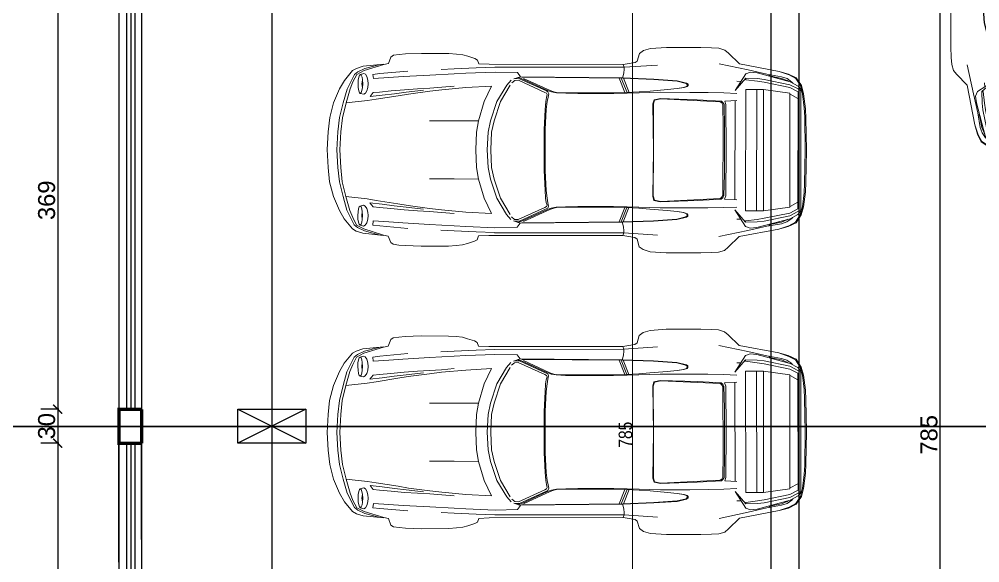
# Model space of a CAD drawing. Extents: x 250879 to 348495, y -51522 to -9360.
# Drawn here: x 307459 to 308307, y -21213 to -20733 of the extents above; entities that cross this region are included whole.
import ezdxf

# ---------------------------------------------------------------- set-up
doc = ezdxf.new("R2010")
doc.units = 0
doc.layers.get('0').update_dxf_attribs({"linetype": 'CONTINUOUS'})
doc.layers.get('DEFPOINTS').update_dxf_attribs({"color": 9, "linetype": 'CONTINUOUS'})
for name, color, linetype in [('AXIS', 1, 'CONTINUOUS'), ('COLUMN', 5, 'CONTINUOUS'), ('FURNITURE', 4, 'CONTINUOUS'), ('WALL', 7, 'CONTINUOUS'), ('WALL1', 2, 'CONTINUOUS')]:
    doc.layers.add(name, color=color, linetype=linetype)
doc.layers.add('dimention', color=151, linetype='CONTINUOUS', lineweight=13)
doc.layers.add('FIGURES', color=153, linetype='CONTINUOUS', lineweight=0)
doc.styles.get("Standard").update_dxf_attribs({"font": 'sanss___.ttf', "height": 15})
doc.styles.add('yon', font='ARIALN.TTF')
doc.dimstyles.new('CM', dxfattribs={"dimscale": 0, "dimtxt": 12, "dimasz": 0.4, "dimexe": 50, "dimexo": 1000, "dimgap": 0.03, "dimtad": 1, "dimdec": 0, "dimzin": 0, "dimdsep": 46, "dimtxsty": 'yon', "dimblk": 'Ar thick3', "dimcen": 3, "dimdle": 8, "dimse1": 1, "dimse2": 1, "dimclrd": 8, "dimclre": 8, "dimclrt": 30, "dimadec": 0, "dimazin": 0, "dimtfac": 1, "dimtdec": 0, "dimtix": 1, "dimtmove": 1, "dimatfit": 3, "dimfxl": 50, "dimtolj": 1, "dimtzin": 0, "dimlwd": 9, "dimarcsym": 0})
doc.dimstyles.new('STANDARD$0', dxfattribs={"dimscale": 0, "dimtxt": 12, "dimasz": 8, "dimexe": 15, "dimexo": 0.0625, "dimgap": 2, "dimtad": 1, "dimdec": 0, "dimzin": 0, "dimdsep": 46, "dimtxsty": 'Standard', "dimblk1": 'ARCHTICK', "dimblk2": 'ARCHTICK', "dimsah": 1, "dimcen": 0.09, "dimdle": 15, "dimclrd": 3, "dimclre": 3, "dimclrt": 3, "dimazin": 0, "dimtfac": 1, "dimtdec": 0, "dimtofl": 0, "dimtmove": 1, "dimatfit": 3, "dimldrblk": 'ARCHTICK', "dimfxl": 1.0455, "dimfxlon": 1, "dimtolj": 1, "dimtzin": 0, "dimarcsym": 0})

# ---------------------------------------------------------------- blocks, each defined once
blk = doc.blocks.new('XREF1$0$02PCAR09')
at = {"color": 0, "linetype": 'ByBlock'}
for p, q in [((-139.39, 33.77), (-143.26, 30.05)), ((-138.14, 34.83), (-139.39, 33.77)), ((-136.04, 35.43), (-138.14, 34.83)), ((-133.57, 35.58), (-136.04, 35.43)), ((-129.86, 35.7), (-133.57, 35.58)), ((-117.88, 35.7), (-129.86, 35.7)), ((-112.33, 35.34), (-117.88, 35.7)), ((-109.85, 34.59), (-112.33, 35.34)), ((-108.47, 33.6), (-109.85, 34.59)), ((-107.73, 30.95), (-108.47, 33.6)), ((-42.26, 33.45), (-44.85, 33.29)), ((-32.75, 33.53), (-42.26, 33.45)), ((-27.18, 33.31), (-32.75, 33.53)), ((-143.26, 30.05), (-157.04, 27.42)), ((-136.16, 30.07), (-146.25, 27.9)), ((-107, 30.43), (-107.73, 30.95)), ((-102.8, 29.76), (-107, 30.43)), ((-52.16, 31.23), (-52.64, 29.95)), ((-51.29, 31.76), (-52.16, 31.23)), ((-48.85, 32.53), (-51.29, 31.76)), ((-47.09, 33.02), (-48.85, 32.53)), ((-44.85, 33.29), (-47.09, 33.02)), ((-24.96, 33.14), (-27.18, 33.31)), ((-22.98, 32.83), (-24.96, 33.14)), ((-22.13, 32.24), (-22.98, 32.83)), ((-21.22, 30), (-22.13, 32.24)), ((-149.39, 26.87), (-160.88, 23.8)), ((-157.04, 27.42), (-160.49, 26.23)), ((-160.29, 26.5), (-157.04, 27.42)), ((-146.25, 27.9), (-152.81, 26.43)), ((-147.04, 27.13), (-149.39, 26.87)), ((-145.43, 26.52), (-147.04, 27.13)), ((-103.18, 28.82), (-114.79, 29.59)), ((-103.18, 28.82), (-102.8, 29.76)), ((-58.2, 28.79), (-103.18, 28.82)), ((-103.18, 28.09), (-103.18, 28.82)), ((-103.06, 26.7), (-103.18, 28.09)), ((-56.22, 29.83), (-102.8, 29.76)), ((-67.1, 25.46), (-66.11, 26.89)), ((-58.32, 27.06), (-66.11, 26.89)), ((-48.2, 26.63), (-58.32, 27.06)), ((-58.2, 28.77), (-51.78, 28.55)), ((-52.64, 29.95), (-56.22, 29.83)), ((-51.78, 28.55), (-44.15, 28.14)), ((-44.15, 28.14), (-39.54, 27.93)), ((-28.03, 27.35), (-18.29, 26.45)), ((-19.65, 29.66), (-21.22, 30)), ((-12.48, 29.04), (-19.65, 29.78)), ((-12.79, 27.56), (-19.65, 29.66)), ((-13.04, 28.18), (-17.96, 29.55)), ((-10.59, 27.09), (-13.04, 28.18)), ((-10.26, 26.19), (-12.79, 27.56)), ((-10.14, 28.29), (-12.48, 29.04)), ((-9.43, 26.13), (-10.59, 27.09)), ((-8.78, 27.56), (-10.14, 28.29)), ((-5.94, 24.09), (-8.78, 27.56)), ((-164.79, 22.49), (-162.98, 25.22)), ((-162.81, 24.98), (-164.42, 22.49)), ((-160.88, 23.8), (-163.6, 22.32)), ((-162.98, 25.22), (-160.29, 26.5)), ((-160.49, 26.23), (-162.81, 24.98)), ((-161.5, 23.73), (-161.74, 23.33)), ((-159.78, 24.91), (-161.5, 23.73)), ((-151.85, 24.65), (-160.77, 22.81)), ((-160.77, 21.82), (-151.85, 23.66)), ((-159.78, 24.24), (-160.17, 23.99)), ((-157.91, 25.53), (-159.78, 24.91)), ((-157.91, 25.01), (-159.78, 24.24)), ((-152.81, 26.43), (-157.91, 25.53)), ((-153.83, 25.85), (-157.91, 25.01)), ((-153.47, 26.28), (-153.83, 25.85)), ((-149.51, 24.91), (-151.85, 24.65)), ((-151.85, 23.66), (-149.51, 24.04)), ((-145.43, 25.03), (-149.51, 24.91)), ((-149.51, 24.04), (-145.43, 24.53)), ((-141.73, 20.71), (-145.43, 26.52)), ((-145.43, 25.03), (-141.73, 20.73)), ((-145.43, 24.53), (-145.43, 25.03)), ((-142.39, 24.02), (-143.85, 23.95)), ((-124.86, 23.34), (-121.58, 24.14)), ((-124.69, 23.22), (-121.6, 24.01)), ((-121.6, 24.01), (-113.44, 24.57)), ((-121.58, 24.14), (-113.44, 24.69)), ((-113.44, 24.69), (-102.68, 25.08)), ((-113.44, 24.57), (-102.68, 24.96)), ((-104.9, 20.03), (-102.9, 24.96)), ((-104.22, 19.99), (-102.17, 24.96)), ((-101.45, 24.96), (-103.47, 19.98)), ((-102.68, 25.44), (-103.06, 26.7)), ((-67.1, 25.44), (-102.68, 25.06)), ((-102.68, 25.08), (-102.68, 25.44)), ((-102.68, 24.94), (-67.65, 25.32)), ((-102.68, 25.06), (-102.68, 24.94)), ((-77.45, 20.66), (-68.24, 24.88)), ((-67.39, 24.89), (-76.59, 20.66)), ((-76.17, 20.52), (-66.86, 24.77)), ((-66.4, 24.24), (-75.65, 20.03)), ((-66.42, 25.2), (-67.39, 24.89)), ((-67.1, 25.54), (-67.1, 25.54)), ((-64.81, 24.72), (-67.1, 25.46)), ((-66.86, 24.77), (-65.78, 24.81)), ((-65.14, 24.16), (-66.4, 24.24)), ((-65.78, 24.81), (-64.81, 24.72)), ((-64.13, 23.29), (-65.14, 24.16)), ((-62.4, 22.49), (-63.89, 24.21)), ((-44.15, 26.41), (-48.2, 26.63)), ((-35.6, 25.95), (-44.15, 26.41)), ((-26.33, 25.46), (-35.6, 25.95)), ((-21.41, 25.08), (-26.33, 25.46)), ((-16.03, 24.72), (-21.41, 25.08)), ((-18.29, 26.45), (-15.88, 26.19)), ((-15.88, 26.19), (-16.03, 24.72)), ((-14.22, 22.91), (-14.12, 24.14)), ((-14.12, 24.14), (-13.76, 25.41)), ((-13.76, 25.41), (-13.28, 26.26)), ((-13.28, 26.26), (-12.67, 26.55)), ((-12.67, 26.55), (-11.49, 26.19)), ((-12.31, 22.86), (-12.22, 24.26)), ((-12.22, 24.26), (-12.07, 25.22)), ((-12.22, 24.26), (-12.04, 22.86)), ((-12.07, 25.22), (-11.81, 25.93)), ((-11.81, 25.93), (-11.49, 26.19)), ((-11.49, 26.19), (-11.18, 25.93)), ((-11.18, 25.93), (-10.93, 25.22)), ((-10.93, 25.22), (-10.74, 24.13)), ((-10.74, 24.13), (-10.69, 22.86)), ((-8.9, 23.63), (-10.26, 26.19)), ((-6.9, 21.08), (-9.43, 26.13)), ((-7.91, 21.15), (-8.9, 23.63)), ((-4.27, 21.14), (-5.94, 24.09)), ((-165.56, 19.69), (-164.79, 22.49)), ((-164.42, 22.49), (-165.19, 19.69)), ((-163.6, 22.32), (-164.59, 21.21)), ((-163.6, 21.32), (-164.59, 20.71)), ((-164.59, -21.21), (-164.59, 21.21)), ((-160.77, 22.81), (-163.6, 21.32)), ((-163.6, 20.33), (-160.77, 21.82)), ((-163.6, 20.33), (-163.6, -20.33)), ((-160.77, 19.82), (-151.61, 21.07)), ((-151.61, 21.07), (-151.61, -21.07)), ((-151.61, 21.07), (-145.43, 21.07)), ((-149.26, 21.07), (-149.26, -21.19)), ((-145.43, -21.07), (-145.43, 21.07)), ((-126.04, 20.1), (-132.34, 20.03)), ((-115.78, 20.11), (-126.04, 20.1)), ((-125.42, 22.45), (-125.37, 22.96)), ((-125.08, 22.11), (-125.42, 22.45)), ((-125.37, 22.96), (-124.86, 23.34)), ((-125.15, 22.43), (-125.13, 22.84)), ((-124.89, 22.11), (-125.15, 22.43)), ((-125.13, 22.84), (-124.69, 23.22)), ((-124.01, 21.73), (-125.08, 22.11)), ((-123.84, 21.73), (-124.89, 22.11)), ((-121.62, 21.38), (-124.01, 21.73)), ((-121.62, 21.38), (-123.84, 21.73)), ((-118.22, 21.03), (-121.62, 21.38)), ((-112.19, 20.51), (-118.22, 21.03)), ((-108.37, 19.87), (-115.78, 20.11)), ((-108.37, 20.23), (-112.19, 20.51)), ((-104.22, 19.99), (-108.37, 20.23)), ((-79.67, 19.96), (-78.74, 20.2)), ((-77.89, 20.2), (-79.63, 19.86)), ((-78.74, 20.2), (-77.45, 20.66)), ((-77.21, 20.44), (-77.89, 20.2)), ((-76.59, 20.66), (-77.21, 20.44)), ((-76.95, 19.52), (-76.71, 20.25)), ((-76.71, 20.25), (-76.17, 20.52)), ((-60.22, 16.82), (-63.6, 22.49)), ((-58.97, 16.82), (-62.4, 22.49)), ((-57.13, 22.11), (-54.53, 16.8)), ((-48.2, 21.63), (-57.13, 22.11)), ((-39.78, 20.85), (-48.2, 21.63)), ((-39.78, 21.75), (-44.12, 22.11)), ((-35.6, 21.46), (-39.78, 21.75)), ((-35.6, 20.37), (-39.78, 20.85)), ((-31.38, 21.21), (-35.6, 21.46)), ((-28.21, 19.38), (-35.6, 20.37)), ((-33.48, 20.69), (-27.45, 19.99)), ((-26.79, 20.88), (-31.38, 21.21)), ((-22.2, 20.45), (-26.79, 20.88)), ((-18.2, 20.06), (-22.2, 20.45)), ((-16, 19.87), (-18.2, 20.06)), ((-14.12, 21.68), (-14.22, 22.91)), ((-13.76, 20.44), (-14.12, 21.68)), ((-13.28, 19.65), (-13.76, 20.44)), ((-12.24, 21.56), (-12.31, 22.86)), ((-12.04, 22.86), (-12.24, 21.56)), ((-12.07, 20.57), (-12.24, 21.58)), ((-11.81, 19.84), (-12.07, 20.57)), ((-10.93, 20.51), (-11.18, 19.81)), ((-10.74, 21.58), (-10.93, 20.51)), ((-10.69, 22.86), (-10.74, 21.58)), ((-6.56, 16.32), (-7.91, 21.15)), ((-5.57, 16.32), (-6.9, 21.08)), ((-2.17, 16.31), (-4.27, 21.14)), ((-166.21, 14.44), (-165.56, 19.69)), ((-165.19, 19.69), (-165.8, 14.82)), ((-163.6, 18.05), (-160.88, 19.53)), ((-160.77, 19.82), (-160.77, -19.82)), ((-137.77, 19.96), (-142.39, 19.75)), ((-138.14, 17.06), (-142.38, 17.26)), ((-141.73, 17.26), (-141.73, -17.16)), ((-138.57, 15.9), (-138.14, 17.06)), ((-132.34, 20.03), (-137.77, 19.96)), ((-136.98, 17.01), (-137.51, 16.58)), ((-137.08, 16.44), (-136.55, 16.78)), ((-128.55, 17.52), (-136.98, 17.01)), ((-136.55, 16.78), (-115.95, 17.82)), ((-115.76, 17.94), (-128.55, 17.52)), ((-115.95, 17.82), (-113.73, 17.36)), ((-113.56, 17.48), (-115.76, 17.94)), ((-113.73, 17.36), (-113.35, 15.95)), ((-113.2, 16.07), (-113.56, 17.48)), ((-104.27, 19.73), (-108.37, 19.87)), ((-99.56, 19.65), (-104.27, 19.73)), ((-99.52, 19.84), (-104.22, 19.99)), ((-87.11, 19.64), (-99.56, 19.65)), ((-87.11, 19.87), (-99.52, 19.84)), ((-82.86, 19.87), (-87.11, 19.87)), ((-82.86, 19.72), (-87.11, 19.64)), ((-79.67, 19.98), (-82.86, 19.87)), ((-79.63, 19.86), (-82.86, 19.72)), ((-76.73, 18.37), (-76.95, 19.52)), ((-76.42, 16.82), (-76.73, 18.37)), ((-76.22, 19.69), (-76.44, 19.24)), ((-76.44, 19.24), (-76.15, 18.22)), ((-76.1, 14.07), (-76.42, 16.82)), ((-75.65, 20.03), (-76.22, 19.69)), ((-76.15, 18.22), (-75.93, 16.82)), ((-75.93, 16.82), (-75.72, 13.98)), ((-60.22, 16.82), (-60.22, 16.82)), ((-58, 10.14), (-60.22, 16.82)), ((-56.75, 10.14), (-58.97, 16.82)), ((-54.53, 16.8), (-52.55, 10.14)), ((-24.62, 18.78), (-28.21, 19.38)), ((-27.45, 19.99), (-23.36, 19.5)), ((-17.01, 17.6), (-24.62, 18.78)), ((-23.36, 19.5), (-19.12, 18.97)), ((-19.12, 18.97), (-14.89, 18.51)), ((-13.95, 17.11), (-17.01, 17.6)), ((-14.89, 18.51), (-16, 19.87)), ((-6.56, 16.32), (-13.95, 17.11)), ((-12.67, 19.33), (-13.28, 19.65)), ((-11.49, 19.6), (-12.67, 19.33)), ((-11.49, 19.6), (-11.81, 19.84)), ((-11.18, 19.81), (-11.49, 19.6)), ((-166.35, 11.22), (-166.21, 14.44)), ((-165.8, 14.82), (-165.94, 11.59)), ((-138.66, 0), (-138.57, 15.9)), ((-137.9, 15.9), (-138.04, 8.28)), ((-137.51, 16.58), (-137.9, 15.9)), ((-137.56, 8.16), (-137.48, 15.78)), ((-137.48, 15.78), (-137.08, 16.44)), ((-113.4, -0.02), (-113.2, 16.07)), ((-113.35, 15.95), (-113.4, 0.02)), ((-76.1, 14.07), (-75.74, 7.15)), ((-75.72, 13.98), (-75.43, 7.15)), ((-5.26, 11.13), (-6.56, 16.32)), ((-4.27, 11.13), (-5.57, 16.32)), ((-0.87, 11.13), (-2.17, 16.31)), ((-166.57, 0.02), (-166.35, 11.22)), ((-165.94, 11.59), (-166.08, 0)), ((-57.13, 6.18), (-58, 10.14)), ((-55.9, 6.18), (-56.75, 10.14)), ((-52.55, 10.14), (-44.12, 10.09)), ((-52.55, 10.14), (-51.92, 6.18)), ((-44.12, 10.09), (-35.6, 10.09)), ((-4.7, 6.2), (-5.26, 11.13)), ((-3.7, 6.2), (-4.27, 11.13)), ((-0.31, 6.18), (-0.87, 11.13)), ((-138.04, 8.28), (-138.04, 0)), ((-137.56, 0), (-137.56, 8.16)), ((-75.74, 7.15), (-75.77, 0)), ((-75.43, 7.15), (-75.4, 0)), ((-56.89, 0), (-57.13, 6.18)), ((-55.64, 0), (-55.9, 6.18)), ((-51.92, 6.18), (-51.68, 0)), ((-4.39, 0), (-4.7, 6.2)), ((-3.4, 0), (-3.7, 6.2)), ((0, 0), (-0.31, 6.18)), ((-165.94, -11.59), (-166.08, 0)), ((-138.66, 0), (-138.57, -15.9)), ((-138.04, -8.28), (-138.04, 0)), ((-137.56, 0), (-137.56, -8.16)), ((-113.4, 0.02), (-113.2, -16.07)), ((-75.74, -7.15), (-75.77, 0)), ((-75.43, -7.15), (-75.4, 0)), ((-56.89, 0), (-57.13, -6.18)), ((-55.64, 0), (-55.9, -6.18)), ((-51.92, -6.18), (-51.68, 0)), ((-4.39, 0), (-4.7, -6.2)), ((-3.4, 0), (-3.7, -6.2)), ((0, 0), (-0.31, -6.18)), ((-166.57, -0.02), (-166.35, -11.22)), ((-113.35, -15.95), (-113.4, -0.02)), ((-57.13, -6.18), (-58, -10.14)), ((-55.9, -6.18), (-56.75, -10.14)), ((-52.55, -10.14), (-51.92, -6.18)), ((-4.7, -6.2), (-5.26, -11.13)), ((-3.7, -6.2), (-4.27, -11.13)), ((-0.31, -6.18), (-0.87, -11.13)), ((-137.9, -15.9), (-138.04, -8.28)), ((-137.56, -8.16), (-137.48, -15.78)), ((-76.1, -14.07), (-75.74, -7.15)), ((-75.72, -13.98), (-75.43, -7.15)), ((-166.35, -11.22), (-166.21, -14.44)), ((-165.8, -14.82), (-165.94, -11.59)), ((-58, -10.14), (-60.22, -16.82)), ((-56.75, -10.14), (-58.97, -16.82)), ((-54.53, -16.8), (-52.55, -10.14)), ((-52.55, -10.14), (-44.12, -10.09)), ((-44.12, -10.09), (-35.6, -10.09)), ((-5.26, -11.13), (-6.56, -16.32)), ((-4.27, -11.13), (-5.57, -16.32)), ((-0.87, -11.13), (-2.17, -16.31)), ((-166.21, -14.44), (-165.56, -19.69)), ((-165.19, -19.69), (-165.8, -14.82)), ((-138.57, -15.9), (-138.14, -17.06)), ((-137.51, -16.58), (-137.9, -15.9)), ((-136.98, -17.01), (-137.51, -16.58)), ((-137.48, -15.78), (-137.08, -16.44)), ((-137.08, -16.44), (-136.55, -16.78)), ((-113.73, -17.36), (-113.35, -15.95)), ((-113.2, -16.07), (-113.56, -17.48)), ((-76.1, -14.07), (-76.42, -16.82)), ((-75.93, -16.82), (-75.72, -13.98)), ((-6.56, -16.32), (-13.95, -17.11)), ((-6.56, -16.32), (-7.91, -21.15)), ((-5.57, -16.32), (-6.9, -21.08)), ((-2.17, -16.31), (-4.27, -21.14)), ((-165.56, -19.69), (-164.79, -22.49)), ((-164.42, -22.49), (-165.19, -19.69)), ((-163.6, -18.05), (-160.88, -19.53)), ((-160.77, -19.82), (-151.61, -21.07)), ((-137.77, -19.96), (-142.39, -19.75)), ((-138.14, -17.06), (-142.38, -17.26)), ((-132.34, -20.03), (-137.77, -19.96)), ((-128.55, -17.52), (-136.98, -17.01)), ((-136.55, -16.78), (-115.95, -17.82)), ((-126.04, -20.1), (-132.34, -20.03)), ((-115.76, -17.94), (-128.55, -17.52)), ((-115.95, -17.82), (-113.73, -17.36)), ((-108.37, -19.87), (-115.78, -20.11)), ((-113.56, -17.48), (-115.76, -17.94)), ((-104.27, -19.73), (-108.37, -19.87)), ((-104.22, -19.99), (-108.37, -20.23)), ((-104.9, -20.03), (-102.9, -24.96)), ((-99.56, -19.65), (-104.27, -19.73)), ((-99.52, -19.84), (-104.22, -19.99)), ((-104.22, -19.99), (-102.17, -24.96)), ((-101.45, -24.96), (-103.47, -19.98)), ((-87.11, -19.64), (-99.56, -19.65)), ((-87.11, -19.87), (-99.52, -19.84)), ((-82.86, -19.72), (-87.11, -19.64)), ((-82.86, -19.87), (-87.11, -19.87)), ((-79.63, -19.86), (-82.86, -19.72)), ((-79.67, -19.98), (-82.86, -19.87)), ((-79.67, -19.96), (-78.74, -20.2)), ((-77.89, -20.2), (-79.63, -19.86)), ((-76.73, -18.37), (-76.95, -19.52)), ((-76.95, -19.52), (-76.71, -20.25)), ((-76.42, -16.82), (-76.73, -18.37)), ((-76.44, -19.24), (-76.15, -18.22)), ((-76.22, -19.69), (-76.44, -19.24)), ((-75.65, -20.03), (-76.22, -19.69)), ((-76.15, -18.22), (-75.93, -16.82)), ((-66.4, -24.24), (-75.65, -20.03)), ((-60.22, -16.82), (-63.6, -22.49)), ((-58.97, -16.82), (-62.4, -22.49)), ((-60.22, -16.82), (-60.22, -16.82)), ((-57.13, -22.11), (-54.53, -16.8)), ((-28.21, -19.38), (-35.6, -20.37)), ((-33.48, -20.69), (-27.45, -19.99)), ((-24.62, -18.78), (-28.21, -19.38)), ((-27.45, -19.99), (-23.36, -19.5)), ((-17.01, -17.6), (-24.62, -18.78)), ((-23.36, -19.5), (-19.12, -18.97)), ((-19.12, -18.97), (-14.89, -18.51)), ((-16, -19.87), (-18.2, -20.06)), ((-13.95, -17.11), (-17.01, -17.6)), ((-14.89, -18.51), (-16, -19.87)), ((-13.28, -19.65), (-13.76, -20.44)), ((-12.67, -19.33), (-13.28, -19.65)), ((-11.49, -19.6), (-12.67, -19.33)), ((-11.81, -19.84), (-12.07, -20.57)), ((-11.49, -19.6), (-11.81, -19.84)), ((-11.18, -19.81), (-11.49, -19.6)), ((-10.93, -20.51), (-11.18, -19.81)), ((-164.79, -22.49), (-162.98, -25.22)), ((-163.6, -21.32), (-164.59, -20.71)), ((-163.6, -22.32), (-164.59, -21.21)), ((-162.81, -24.98), (-164.42, -22.49)), ((-163.6, -20.33), (-160.77, -21.82)), ((-160.77, -22.81), (-163.6, -21.32)), ((-160.88, -23.8), (-163.6, -22.32)), ((-161.5, -23.73), (-161.74, -23.33)), ((-160.77, -21.82), (-151.85, -23.66)), ((-151.85, -24.65), (-160.77, -22.81)), ((-151.61, -21.07), (-145.43, -21.07)), ((-141.73, -20.71), (-145.43, -26.52)), ((-145.43, -25.03), (-141.73, -20.73)), ((-115.78, -20.11), (-126.04, -20.1)), ((-125.08, -22.11), (-125.42, -22.45)), ((-125.42, -22.45), (-125.37, -22.96)), ((-125.37, -22.96), (-124.86, -23.34)), ((-124.89, -22.11), (-125.15, -22.43)), ((-125.15, -22.43), (-125.13, -22.84)), ((-125.13, -22.84), (-124.69, -23.22)), ((-124.01, -21.73), (-125.08, -22.11)), ((-123.84, -21.73), (-124.89, -22.11)), ((-124.86, -23.34), (-121.58, -24.14)), ((-124.69, -23.22), (-121.6, -24.01)), ((-121.62, -21.38), (-124.01, -21.73)), ((-121.62, -21.38), (-123.84, -21.73)), ((-118.22, -21.03), (-121.62, -21.38)), ((-112.19, -20.51), (-118.22, -21.03)), ((-108.37, -20.23), (-112.19, -20.51)), ((-78.74, -20.2), (-77.45, -20.66)), ((-77.21, -20.44), (-77.89, -20.2)), ((-77.45, -20.66), (-68.24, -24.88)), ((-76.59, -20.66), (-77.21, -20.44)), ((-76.71, -20.25), (-76.17, -20.52)), ((-67.39, -24.89), (-76.59, -20.66)), ((-76.17, -20.52), (-66.86, -24.77)), ((-64.13, -23.29), (-65.14, -24.16)), ((-62.4, -22.49), (-63.89, -24.21)), ((-48.2, -21.63), (-57.13, -22.11)), ((-39.78, -20.85), (-48.2, -21.63)), ((-39.78, -21.75), (-44.12, -22.11)), ((-35.6, -20.37), (-39.78, -20.85)), ((-35.6, -21.46), (-39.78, -21.75)), ((-31.38, -21.21), (-35.6, -21.46)), ((-26.79, -20.88), (-31.38, -21.21)), ((-22.2, -20.45), (-26.79, -20.88)), ((-18.2, -20.06), (-22.2, -20.45)), ((-14.12, -21.68), (-14.22, -22.91)), ((-14.22, -22.91), (-14.12, -24.14)), ((-13.76, -20.44), (-14.12, -21.68)), ((-12.24, -21.56), (-12.31, -22.86)), ((-12.31, -22.86), (-12.22, -24.26)), ((-12.07, -20.57), (-12.24, -21.58)), ((-12.04, -22.86), (-12.24, -21.56)), ((-12.22, -24.26), (-12.04, -22.86)), ((-10.74, -21.58), (-10.93, -20.51)), ((-10.69, -22.86), (-10.74, -21.58)), ((-10.74, -24.13), (-10.69, -22.86)), ((-6.9, -21.08), (-9.43, -26.13)), ((-7.91, -21.15), (-8.9, -23.63)), ((-4.27, -21.14), (-5.94, -24.09)), ((-162.98, -25.22), (-160.29, -26.5)), ((-160.49, -26.23), (-162.81, -24.98)), ((-159.78, -24.91), (-161.5, -23.73)), ((-149.39, -26.87), (-160.88, -23.8)), ((-157.04, -27.42), (-160.49, -26.23)), ((-160.29, -26.5), (-157.04, -27.42)), ((-159.78, -24.24), (-160.17, -23.99)), ((-157.91, -25.01), (-159.78, -24.24)), ((-157.91, -25.53), (-159.78, -24.91)), ((-153.83, -25.85), (-157.91, -25.01)), ((-152.81, -26.43), (-157.91, -25.53)), ((-153.47, -26.28), (-153.83, -25.85)), ((-146.25, -27.9), (-152.81, -26.43)), ((-151.85, -23.66), (-149.51, -24.04)), ((-149.51, -24.91), (-151.85, -24.65)), ((-149.51, -24.04), (-145.43, -24.53)), ((-145.43, -25.03), (-149.51, -24.91)), ((-145.43, -26.52), (-147.04, -27.13)), ((-145.43, -24.53), (-145.43, -25.03)), ((-142.39, -24.02), (-143.85, -23.95)), ((-121.6, -24.01), (-113.44, -24.57)), ((-121.58, -24.14), (-113.44, -24.69)), ((-113.44, -24.57), (-102.68, -24.96)), ((-113.44, -24.69), (-102.68, -25.08)), ((-103.06, -26.7), (-103.18, -28.09)), ((-102.68, -25.44), (-103.06, -26.7)), ((-102.68, -25.06), (-102.68, -24.94)), ((-102.68, -24.94), (-67.65, -25.32)), ((-67.1, -25.44), (-102.68, -25.06)), ((-102.68, -25.08), (-102.68, -25.44)), ((-66.42, -25.2), (-67.39, -24.89)), ((-64.81, -24.72), (-67.1, -25.46)), ((-67.1, -25.46), (-66.11, -26.89)), ((-67.1, -25.54), (-67.1, -25.54)), ((-66.86, -24.77), (-65.78, -24.81)), ((-65.14, -24.16), (-66.4, -24.24)), ((-65.78, -24.81), (-64.81, -24.72)), ((-48.2, -26.63), (-58.32, -27.06)), ((-44.15, -26.41), (-48.2, -26.63)), ((-35.6, -25.95), (-44.15, -26.41)), ((-26.33, -25.46), (-35.6, -25.95)), ((-28.03, -27.35), (-18.29, -26.45)), ((-21.41, -25.08), (-26.33, -25.46)), ((-16.03, -24.72), (-21.41, -25.08)), ((-18.29, -26.45), (-15.88, -26.19)), ((-15.88, -26.19), (-16.03, -24.72)), ((-14.12, -24.14), (-13.76, -25.41)), ((-13.76, -25.41), (-13.28, -26.26)), ((-13.28, -26.26), (-12.67, -26.55)), ((-10.26, -26.19), (-12.79, -27.56)), ((-12.67, -26.55), (-11.49, -26.19)), ((-12.22, -24.26), (-12.07, -25.22)), ((-12.07, -25.22), (-11.81, -25.93)), ((-11.81, -25.93), (-11.49, -26.19)), ((-11.49, -26.19), (-11.18, -25.93)), ((-11.18, -25.93), (-10.93, -25.22)), ((-10.93, -25.22), (-10.74, -24.13)), ((-9.43, -26.13), (-10.59, -27.09)), ((-8.9, -23.63), (-10.26, -26.19)), ((-5.94, -24.09), (-8.78, -27.56)), ((-143.26, -30.05), (-157.04, -27.42)), ((-147.04, -27.13), (-149.39, -26.87)), ((-136.16, -30.07), (-146.25, -27.9)), ((-103.18, -28.82), (-114.79, -29.59)), ((-102.8, -29.76), (-107, -30.43)), ((-103.18, -28.09), (-103.18, -28.82)), ((-58.2, -28.79), (-103.18, -28.82)), ((-103.18, -28.82), (-102.8, -29.76)), ((-56.22, -29.83), (-102.8, -29.76)), ((-58.32, -27.06), (-66.11, -26.89)), ((-58.2, -28.77), (-51.78, -28.55)), ((-52.64, -29.95), (-56.22, -29.83)), ((-52.16, -31.23), (-52.64, -29.95)), ((-51.78, -28.55), (-44.15, -28.14)), ((-44.15, -28.14), (-39.54, -27.93)), ((-21.22, -30), (-22.13, -32.24)), ((-19.65, -29.66), (-21.22, -30)), ((-12.79, -27.56), (-19.65, -29.66)), ((-12.48, -29.04), (-19.65, -29.78)), ((-13.04, -28.18), (-17.96, -29.55)), ((-10.59, -27.09), (-13.04, -28.18)), ((-10.14, -28.29), (-12.48, -29.04)), ((-8.78, -27.56), (-10.14, -28.29)), ((-139.39, -33.77), (-143.26, -30.05)), ((-107.73, -30.95), (-108.47, -33.6)), ((-107, -30.43), (-107.73, -30.95)), ((-51.29, -31.76), (-52.16, -31.23)), ((-48.85, -32.53), (-51.29, -31.76)), ((-47.09, -33.02), (-48.85, -32.53)), ((-44.85, -33.29), (-47.09, -33.02)), ((-42.26, -33.45), (-44.85, -33.29)), ((-27.18, -33.31), (-32.75, -33.53)), ((-24.96, -33.14), (-27.18, -33.31)), ((-22.98, -32.83), (-24.96, -33.14)), ((-22.13, -32.24), (-22.98, -32.83)), ((-138.14, -34.83), (-139.39, -33.77)), ((-136.04, -35.43), (-138.14, -34.83)), ((-133.57, -35.58), (-136.04, -35.43)), ((-129.86, -35.7), (-133.57, -35.58)), ((-117.88, -35.7), (-129.86, -35.7)), ((-112.33, -35.34), (-117.88, -35.7)), ((-109.85, -34.59), (-112.33, -35.34)), ((-108.47, -33.6), (-109.85, -34.59)), ((-32.75, -33.53), (-42.26, -33.45))]:
    blk.add_line(p, q, dxfattribs=at)
blk = doc.blocks.new('COLUMN')
at = {"layer": 'AXIS'}
for p, q in [((236924.7, -9644.26), (236984.7, -9674.26)), ((236984.7, -9644.26), (236924.7, -9674.26))]:
    blk.add_line(p, q, dxfattribs=at)
at = {"layer": 'COLUMN'}
blk.add_lwpolyline([(236924.7, -9644.26), (236984.7, -9644.26), (236984.7, -9674.26), (236924.7, -9674.26)], close=True, dxfattribs=at)
blk = doc.blocks.new('AXISG')
at = {"layer": 'AXIS'}
for p, q in [((305954.88, -19949.16), (305954.88, -23524.13)), ((306395.36, -19949.16), (306395.36, -23531.69)), ((305610.04, -21092.83), (307936.9, -21092.83))]:
    blk.add_line(p, q, dxfattribs=at)
at = {"layer": 'WALL', "linetype": 'Continuous'}
blk.add_blockref('COLUMN', (69000.18, -11433.58), dxfattribs=at)
blk = doc.blocks.new('_ARCHTICK')
at = {"color": 0, "linetype": 'ByBlock', "const_width": 0.15}
blk.add_lwpolyline([(-0.5, -0.5), (0.5, 0.5)], dxfattribs=at)
blk = doc.blocks.new('*D1165')
at = {"layer": 'DEFPOINTS', "color": 0, "linetype": 'Continuous', "transparency": 16777216}
for p in [(307546.62, -20708.58), (307492.54, -21077.67), (307546.62, -21077.67)]:
    blk.add_point(p, dxfattribs=at)
at = {"layer": 'WALL', "color": 3, "linetype": 'Continuous', "lineweight": -2, "transparency": 16777216}
for p, q in [((307492.54, -20693.58), (307492.54, -21092.67)), ((307493.59, -20708.58), (307477.54, -20708.58)), ((307493.59, -21077.67), (307477.54, -21077.67))]:
    blk.add_line(p, q, dxfattribs=at)
at = {"layer": 'WALL', "color": 3, "linetype": 'Continuous', "lineweight": -2, "transparency": 16777216, "xscale": 8, "yscale": 8, "zscale": 8}
for p, rotation in [((307492.54, -20708.58), 90), ((307492.54, -21077.67), 270)]:
    blk.add_blockref('_ARCHTICK', p, dxfattribs=dict(at, rotation=rotation))
at = {"layer": 'WALL', "color": 3, "linetype": 'Continuous', "transparency": 16777216, "insert": (307482.81, -20893.12), "char_height": 15, "attachment_point": 5, "rotation": 90}
blk.add_mtext('\\A1;369', dxfattribs=at)
blk = doc.blocks.new('*D1166')
at = {"layer": 'DEFPOINTS', "color": 0, "linetype": 'Continuous', "transparency": 16777216}
for p in [(307546.62, -21077.67), (307492.54, -21107.67), (307546.62, -21107.67)]:
    blk.add_point(p, dxfattribs=at)
at = {"layer": 'WALL', "color": 3, "linetype": 'Continuous', "lineweight": -2, "transparency": 16777216}
for p, q in [((307492.54, -21062.67), (307492.54, -21122.67)), ((307493.59, -21077.67), (307477.54, -21077.67)), ((307493.59, -21107.67), (307477.54, -21107.67))]:
    blk.add_line(p, q, dxfattribs=at)
at = {"layer": 'WALL', "color": 3, "linetype": 'Continuous', "lineweight": -2, "transparency": 16777216, "xscale": 8, "yscale": 8, "zscale": 8}
for p, rotation in [((307492.54, -21077.67), 90), ((307492.54, -21107.67), 270)]:
    blk.add_blockref('_ARCHTICK', p, dxfattribs=dict(at, rotation=rotation))
at = {"layer": 'WALL', "color": 3, "linetype": 'Continuous', "transparency": 16777216, "insert": (307482.81, -21092.67), "char_height": 15, "attachment_point": 5, "rotation": 90}
blk.add_mtext('\\A1;30', dxfattribs=at)
blk = doc.blocks.new('*D1167')
at = {"layer": 'DEFPOINTS', "color": 0, "linetype": 'Continuous', "transparency": 16777216}
for p in [(307546.62, -21107.67), (307492.54, -21477.83), (307527.5, -21477.83)]:
    blk.add_point(p, dxfattribs=at)
at = {"layer": 'WALL', "color": 3, "linetype": 'Continuous', "lineweight": -2, "transparency": 16777216}
for p, q in [((307492.54, -21092.67), (307492.54, -21492.83)), ((307493.59, -21107.67), (307477.54, -21107.67)), ((307493.59, -21477.83), (307477.54, -21477.83))]:
    blk.add_line(p, q, dxfattribs=at)
at = {"layer": 'WALL', "color": 3, "linetype": 'Continuous', "lineweight": -2, "transparency": 16777216, "xscale": 8, "yscale": 8, "zscale": 8}
for p, rotation in [((307492.54, -21107.67), 90), ((307492.54, -21477.83), 270)]:
    blk.add_blockref('_ARCHTICK', p, dxfattribs=dict(at, rotation=rotation))
at = {"layer": 'WALL', "color": 3, "linetype": 'Continuous', "transparency": 16777216, "insert": (307482.81, -21292.75), "char_height": 15, "attachment_point": 5, "rotation": 90}
blk.add_mtext('\\A1;370', dxfattribs=at)
blk = doc.blocks.new('*D1198')
at = {"layer": 'DEFPOINTS', "color": 0, "linetype": 'Continuous', "transparency": 16777216}
for p in [(308152.1, -20707.67), (308271.43, -20707.67), (308254.87, -21492.83)]:
    blk.add_point(p, dxfattribs=at)
at = {"layer": 'WALL', "color": 3, "linetype": 'Continuous', "lineweight": -2, "transparency": 16777216}
for p, q in [((308271.43, -21507.83), (308271.43, -20692.67)), ((308270.38, -20707.67), (308286.43, -20707.67)), ((308270.38, -21492.83), (308286.43, -21492.83))]:
    blk.add_line(p, q, dxfattribs=at)
at = {"layer": 'WALL', "color": 3, "linetype": 'Continuous', "lineweight": -2, "transparency": 16777216, "xscale": 8, "yscale": 8, "zscale": 8}
for p, rotation in [((308271.43, -20707.67), 90), ((308271.43, -21492.83), 270)]:
    blk.add_blockref('_ARCHTICK', p, dxfattribs=dict(at, rotation=rotation))
at = {"layer": 'WALL', "color": 3, "linetype": 'Continuous', "transparency": 16777216, "insert": (308261.7, -21100.25), "char_height": 15, "attachment_point": 5, "rotation": 90}
blk.add_mtext('\\A1;785', dxfattribs=at)
blk = doc.blocks.new('Ar thick3')
at = {"layer": 'dimention'}
blk.add_line((0, 16.2), (0, -16.2), dxfattribs=at)
at = {"layer": 'dimention', "const_width": 1.5}
blk.add_lwpolyline([(-5, -5.1), (5, 4.9)], dxfattribs=at)
blk = doc.blocks.new('*D1238')
at = {"layer": 'DEFPOINTS', "color": 0, "linetype": 'Continuous', "transparency": 16777216}
for p in [(308023.66, -20707.67), (307985.85, -21492.67), (307999.98, -21492.67)]:
    blk.add_point(p, dxfattribs=at)
at = {"layer": 'WALL', "color": 8, "linetype": 'Continuous', "lineweight": 9, "transparency": 16777216}
blk.add_line((307999.98, -20708.07), (307999.98, -21492.27), dxfattribs=at)
at = {"layer": 'WALL', "color": 8, "linetype": 'Continuous', "lineweight": 9, "transparency": 16777216, "xscale": 0.4, "yscale": 0.4, "zscale": 0.4}
for p, rotation in [((307999.98, -20707.67), 90), ((307999.98, -21492.67), 270)]:
    blk.add_blockref('Ar thick3', p, dxfattribs=dict(at, rotation=rotation))
at = {"layer": 'WALL', "color": 30, "linetype": 'Continuous', "transparency": 16777216, "insert": (307993.82, -21100.17), "char_height": 12, "attachment_point": 5, "rotation": 90, "style": 'yon'}
blk.add_mtext('\\A1;785', dxfattribs=at)

msp = doc.modelspace()

# ---------------------------------------------------------------- linework, layer by layer
at = {"layer": 'AXIS'}
for p, q in [((308122.10061, -19873.99297), (308122.10061, -23531.69157)), ((307681.62373, -19898.76536), (307681.62373, -23524.12587)), ((307410.37367, -21092.83296), (309663.64124, -21092.83296))]:
    msp.add_line(p, q, dxfattribs=at)
at = {"layer": 'FURNITURE', "ltscale": 3}
msp.add_line((308147.10061, -23077.99755), (308147.10061, -20397.0995), dxfattribs=at)
for points in [[(307560.94179, -21077.66838), (307560.94179, -20708.57769), (307553.28391, -20708.57769), (307553.28391, -21077.66838)], [(307553.28391, -21107.66838), (307553.28391, -21475.22186), (307560.94179, -21475.22186), (307560.94179, -21107.66838)]]:
    msp.add_lwpolyline(points, dxfattribs=at)
at = {"layer": 'WALL', "linetype": 'Continuous', "ltscale": 3}
for points in [[(307546.62373, -20708.57769), (307546.62373, -21477.83296)], [(307546.62373, -20708.57769), (307546.62373, -21092.99755)], [(307566.62373, -20708.57769), (307566.62373, -21477.83296)], [(307566.62373, -20708.57769), (307566.62373, -21092.99755)], [(307546.62373, -21212.75067), (307546.62373, -21092.66838)], [(307566.62373, -21192.75067), (307566.62373, -21092.66838)]]:
    msp.add_lwpolyline(points, dxfattribs=at)
at = {"layer": 'WALL', "linetype": 'Continuous', "const_width": 3}
for points in [[(307566.62373, -21077.66838), (307546.62373, -21077.66838), (307546.62373, -21092.66838)], [(307566.62373, -21077.66838), (307566.62373, -21092.66838)], [(307566.62373, -21107.66838), (307546.62373, -21107.66838), (307546.62373, -21092.66838)], [(307566.62373, -21107.66838), (307566.62373, -21092.66838)]]:
    msp.add_lwpolyline(points, dxfattribs=at)
at = {"layer": 'WALL', "linetype": 'Continuous'}
msp.add_lwpolyline([(307546.62373, -21077.66838), (307566.62373, -21077.66838), (307566.62373, -21107.66838), (307546.62373, -21107.66838)], close=True, dxfattribs=at)
at = {"layer": 'WALL1'}
for p, q in [((307557.11285, -20708.57769), (307557.11285, -21077.66838)), ((307557.11285, -21107.66838), (307557.11285, -21475.22186))]:
    msp.add_line(p, q, dxfattribs=at)

# ---------------------------------------------------------------- block references
at = {"layer": 'FIGURES', "lineweight": 0}
for p, xscale, yscale, zscale, rotation in [((308371.25309, -20427.52493), -2.539999999841102, 2.53999999910593, 2.540000000000873, 270.076842413783), ((307730.42721, -20848.4044, -260.82678), 2.539999999841102, 2.539999999841102, 2.539999999841102, 179.923157586217), ((307730.42721, -21098.13593), -2.539999999841102, 2.53999999910593, 2.540000000000873, 0.07684241378298928)]:
    msp.add_blockref('XREF1$0$02PCAR09', p, dxfattribs=dict(at, xscale=xscale, yscale=yscale, zscale=zscale, rotation=rotation))
at = {"layer": 'WALL', "linetype": 'Continuous'}
msp.add_blockref('AXISG', (1726.73997, 0.16459), dxfattribs=at)

# ---------------------------------------------------------------- dimensions: what is measured, and where the dimension line sits
for base, p1, p2, dimstyle, picture, middle in [((307492.54197, -21077.66838), (307546.62373, -20708.57769), (307546.62373, -21077.66838), 'STANDARD$0', '*D1165', (307482.80534, -20893.12303)), ((308271.4305, -20707.66838), (308254.87458, -21492.83296), (308152.10061, -20707.66838), 'STANDARD$0', '*D1198', (308261.70416, -21100.25067)), ((307999.97813, -21492.66838), (308023.65819, -20707.66838), (307985.84571, -21492.66838), 'CM', '*D1238', (307993.82125, -21100.16838)), ((307492.54197, -21107.66838), (307546.62373, -21077.66838), (307546.62373, -21107.66838), 'STANDARD$0', '*D1166', (307482.80534, -21092.66838)), ((307492.54197, -21477.83296), (307546.62373, -21107.66838), (307527.50275, -21477.83296), 'STANDARD$0', '*D1167', (307482.80534, -21292.75067))]:
    dim = msp.add_linear_dim(base=base, p1=p1, p2=p2, angle=90, dimstyle=dimstyle, override={"dimscale": 1}, dxfattribs=at)
    dim.commit()
    dim.dimension.update_dxf_attribs({"geometry": picture, "text_midpoint": middle})

doc.saveas('drawing.dxf')
